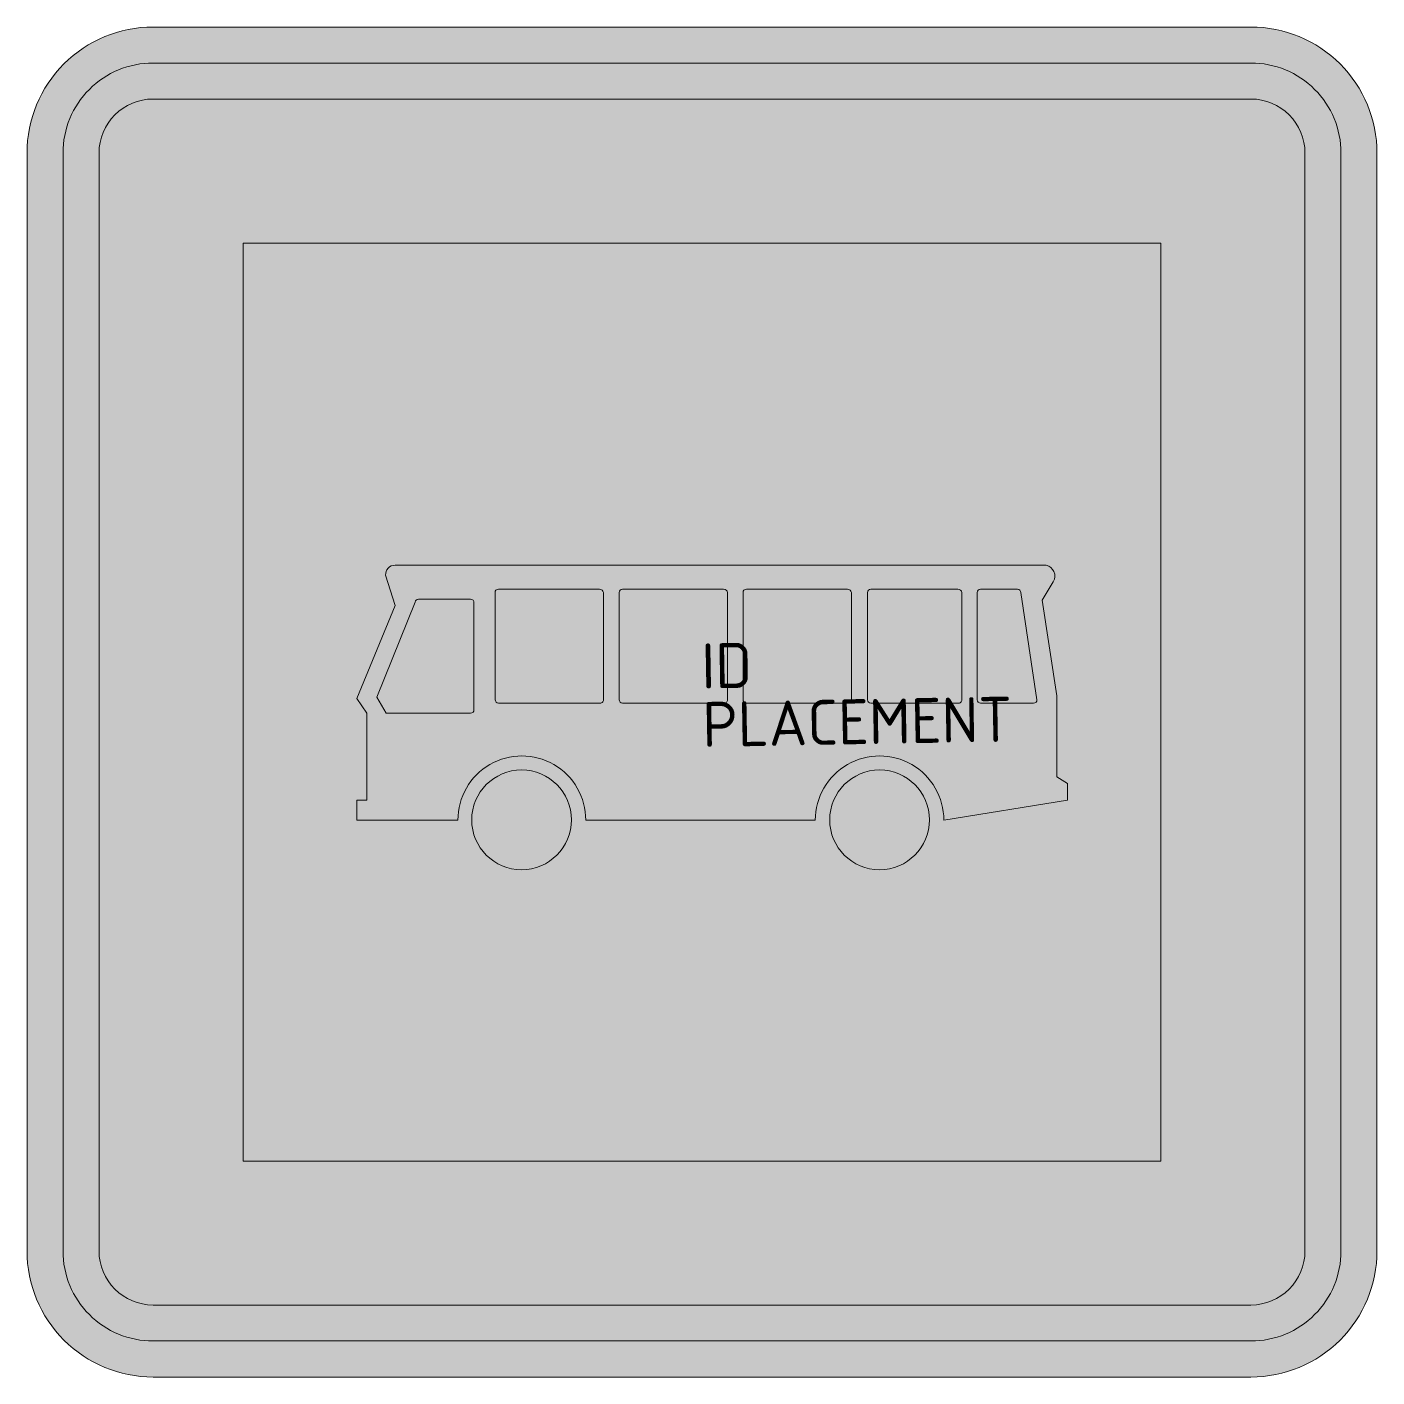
# Model space of a CAD drawing. Extents: x -3.75 to 3.75, y -3.75 to 3.75.
import ezdxf
from ezdxf.enums import TextEntityAlignment as Align

# ---------------------------------------------------------------- set-up
doc = ezdxf.new("R2010")
doc.units = 0
doc.styles.add('NLCS-ISO', font='NLCS-ISO.ttf', dxfattribs={"height": 0.25})

msp = doc.modelspace()

# ---------------------------------------------------------------- hatches: boundary and pattern name
at = {"true_color": 0x005b8c}
h = msp.add_hatch(color=146, dxfattribs=at)
h.dxf.hatch_style = 1
h.paths.add_polyline_path([(3.05, 3.75), (-3.05, 3.75, 0.414214), (-3.75, 3.05), (-3.75, 0), (-3.55, 0), (-3.55, 3.05, -0.414214), (-3.05, 3.55), (3.05, 3.55, -0.414214), (3.55, 3.05), (3.55, 0), (3.75, 0), (3.75, 3.05, 0.414214)])
at = {"true_color": 0xf1f0ea}
h = msp.add_hatch(color=7, dxfattribs=at)
h.dxf.hatch_style = 1
h.paths.add_polyline_path([(3.05, 3.55), (-3.05, 3.55, 0.414214), (-3.55, 3.05), (-3.55, 0), (-3.35, 0), (-3.35, 3.05, -0.414214), (-3.05, 3.35), (3.05, 3.35, -0.414214), (3.35, 3.05), (3.35, 0), (3.55, 0), (3.55, 3.05, 0.414214)])
at = {"true_color": 0x005b8c}
h = msp.add_hatch(color=146, dxfattribs=at)
h.dxf.hatch_style = 1
h.paths.add_polyline_path([(0, 3.35), (-3.05, 3.35, 0.414214), (-3.35, 3.05), (-3.35, -3.05, 0.414214), (-3.05, -3.35), (0, -3.35), (0, -2.55), (-2.55, -2.55), (-2.55, 2.55), (0, 2.55)])
h = msp.add_hatch(color=146, dxfattribs=at)
h.dxf.hatch_style = 1
h.paths.add_polyline_path([(3.35, 3.05, 0.414214), (3.05, 3.35), (0, 3.35), (0, 2.55), (2.55, 2.55), (2.55, -2.55), (0, -2.55), (0, -3.35), (3.05, -3.35, 0.414214), (3.35, -3.05)])
at = {"true_color": 0xf1f0ea}
h = msp.add_hatch(color=7, dxfattribs=at)
h.dxf.hatch_style = 1
h.paths.add_polyline_path([(-2.55, -2.55), (2.55, -2.55), (2.55, 2.55), (-2.55, 2.55)])
at = {"true_color": 0x2a292a}
h = msp.add_hatch(color=250, dxfattribs=at)
h.dxf.hatch_style = 1
h.paths.add_polyline_path([(1.9123, 0.76), (-1.7054, 0.76, 0.434166), (-1.7575, 0.7043), (-1.7054, 0.5369), (-1.8458, 0.1945), (-1.7388, 0.1945), (-1.5939, 0.5555, -0.351432), (-1.5762, 0.5704), (-1.2853, 0.5704, -0.41404), (-1.2667, 0.5518), (-1.2667, 0.1945), (-1.1495, 0.1945), (-1.1495, 0.6075, -0.414713), (-1.1341, 0.6262), (-0.5696, 0.6262, -0.363272), (-0.5473, 0.6076), (-0.5473, 0.1945), (-0.4598, 0.1945), (-0.4598, 0.6075, -0.414713), (-0.4444, 0.6262), (0.1201, 0.6262, -0.363272), (0.1424, 0.6076), (0.1424, 0.1945), (0.228, 0.1945), (0.228, 0.6075, -0.414713), (0.2435, 0.6262), (0.808, 0.6262, -0.363272), (0.8303, 0.6076), (0.8303, 0.1945), (0.9195, 0.1945), (0.9195, 0.6076, -0.414734), (0.935, 0.6262), (1.4215, 0.6262, -0.363261), (1.4438, 0.6076), (1.4438, 0.1945), (1.5293, 0.1945), (1.5293, 0.6076, -0.415082), (1.5441, 0.6262), (1.7524, 0.6262, -0.328325), (1.7702, 0.6132), (1.8329, 0.1945), (1.9472, 0.1945), (1.89, 0.5666), (1.9515, 0.6685, 0.513304)])
h = msp.add_hatch(color=250, dxfattribs=at)
h.dxf.hatch_style = 1
h.paths.add_polyline_path([(1.9717, 0.035), (1.9472, 0.1945), (1.8329, 0.1945), (1.8602, 0.0127, -0.415779), (1.8463, -0.006), (1.5479, -0.006, -0.413345), (1.5293, 0.0126), (1.5293, 0.1945), (1.4438, 0.1945), (1.4438, 0.0127, -0.363261), (1.4282, -0.006), (0.9382, -0.006, -0.413693), (0.9195, 0.0126), (0.9195, 0.1945), (0.8303, 0.1945), (0.8303, 0.0127, -0.36324), (0.8147, -0.006), (0.2466, -0.006, -0.413704), (0.228, 0.0126), (0.228, 0.1945), (0.1424, 0.1945), (0.1424, 0.0127, -0.36324), (0.1268, -0.006), (-0.4412, -0.006, -0.413704), (-0.4598, 0.0126), (-0.4598, 0.1945), (-0.5473, 0.1945), (-0.5473, 0.0127, -0.36324), (-0.5629, -0.006), (-1.1309, -0.006, -0.413704), (-1.1495, 0.0126), (-1.1495, 0.1945), (-1.2667, 0.1945), (-1.2667, -0.0431, -0.41404), (-1.2853, -0.0617), (-1.7538, -0.0617), (-1.8058, 0.0275), (-1.7388, 0.1945), (-1.8458, 0.1945), (-1.9174, 0.0201), (-1.8616, -0.0617), (-1.8616, -0.545), (-1.9174, -0.545), (-1.9174, -0.6566), (-1.356, -0.6566, -1.005286), (-0.6458, -0.6566), (0.6296, -0.6566, -1.000031), (1.3435, -0.6566), (2.0313, -0.545), (2.0313, -0.4521), (1.9717, -0.4149)])
at = {"true_color": 0x005b8c}
h = msp.add_hatch(color=146, dxfattribs=at)
h.dxf.hatch_style = 1
h.paths.add_polyline_path([(-3.55, 0), (-3.75, 0), (-3.75, -3.05, 0.414214), (-3.05, -3.75), (3.05, -3.75, 0.414214), (3.75, -3.05), (3.75, 0), (3.55, 0), (3.55, -3.05, -0.414214), (3.05, -3.55), (-3.05, -3.55, -0.414214), (-3.55, -3.05)])
at = {"true_color": 0xf1f0ea}
h = msp.add_hatch(color=7, dxfattribs=at)
h.dxf.hatch_style = 1
h.paths.add_polyline_path([(-3.35, 0), (-3.55, 0), (-3.55, -3.05, 0.414214), (-3.05, -3.55), (3.05, -3.55, 0.414214), (3.55, -3.05), (3.55, 0), (3.35, 0), (3.35, -3.05, -0.414214), (3.05, -3.35), (-3.05, -3.35, -0.414214), (-3.35, -3.05)])
h = msp.add_hatch(color=7, dxfattribs=at)
h.dxf.hatch_style = 1
h.paths.add_polyline_path([(-1.356, -0.6566), (-1.2793, -0.6562, -0.001328), (-1.2793, -0.6547, -1.002638), (-0.7253, -0.6562), (-0.6458, -0.6566, 1.005286)])
h = msp.add_hatch(color=7, dxfattribs=at)
h.dxf.hatch_style = 1
h.paths.add_polyline_path([(1.2635, -0.6562), (1.3435, -0.6566, 1.000031), (0.6296, -0.6566), (0.7095, -0.6562, -0.001315), (0.7095, -0.6547, -1.002634)])
at = {"true_color": 0x2a292a}
h = msp.add_hatch(color=250, dxfattribs=at)
h.dxf.hatch_style = 1
h.paths.add_polyline_path([(-0.7253, -0.6547, 1), (-1.2793, -0.6547, 1)])
h = msp.add_hatch(color=250, dxfattribs=at)
h.dxf.hatch_style = 1
h.paths.add_polyline_path([(1.2635, -0.6547, 1), (0.7095, -0.6547, 1)])

# ---------------------------------------------------------------- linework, layer by layer
at = {"color": 145, "lineweight": 0, "true_color": 0x377daf}
msp.add_lwpolyline([(-3.05, -3.75), (3.05, -3.75, 0.414214), (3.75, -3.05), (3.75, 3.05, 0.414214), (3.05, 3.75), (-3.05, 3.75, 0.414214), (-3.75, 3.05), (-3.75, -3.05, 0.414214)], format="xyb", close=True, dxfattribs=at)
at = {"color": 7, "lineweight": 0, "true_color": 0xf1f0ea}
for points in [[(-3.05, -3.55), (3.05, -3.55, 0.414214), (3.55, -3.05), (3.55, 3.05, 0.414214), (3.05, 3.55), (-3.05, 3.55, 0.414214), (-3.55, 3.05), (-3.55, -3.05, 0.414214)], [(-3.05, -3.35), (3.05, -3.35, 0.414214), (3.35, -3.05), (3.35, 3.05, 0.414214), (3.05, 3.35), (-3.05, 3.35, 0.414214), (-3.35, 3.05), (-3.35, -3.05, 0.414214)]]:
    msp.add_lwpolyline(points, format="xyb", close=True, dxfattribs=at)
msp.add_lwpolyline([(-2.55, -2.55), (2.55, -2.55), (2.55, 2.55), (-2.55, 2.55)], close=True, dxfattribs=at)
at = {"color": 250, "lineweight": 0, "true_color": 0x2a292a}
for points in [[(0.6296, -0.6566, -1.000031), (1.3435, -0.6566), (2.0313, -0.545), (2.0313, -0.4521), (1.9717, -0.4149), (1.9717, 0.035), (1.89, 0.5666), (1.9515, 0.6685, 0.513304), (1.9123, 0.76), (-1.7054, 0.76, 0.434166), (-1.7575, 0.7043), (-1.7054, 0.5369), (-1.9174, 0.0201), (-1.8616, -0.0617), (-1.8616, -0.545), (-1.9174, -0.545), (-1.9174, -0.6566), (-1.356, -0.6566, -1.005286), (-0.6458, -0.6566)], [(-1.1495, 0.6075, -0.469955), (-1.1309, 0.6262), (-0.5696, 0.6262, -0.363261), (-0.5473, 0.6076), (-0.5473, 0.0127, -0.46707), (-0.5696, -0.006), (-1.1309, -0.006, -0.414734), (-1.1495, 0.0127)], [(-0.4598, 0.6075, -0.469955), (-0.4412, 0.6262), (0.1201, 0.6262, -0.363261), (0.1424, 0.6076), (0.1424, 0.0127, -0.46707), (0.1201, -0.006), (-0.4412, -0.006, -0.414734), (-0.4598, 0.0127)], [(0.228, 0.6075, -0.469955), (0.2466, 0.6262), (0.808, 0.6262, -0.363261), (0.8303, 0.6076), (0.8303, 0.0127, -0.46707), (0.808, -0.006), (0.2466, -0.006, -0.414734), (0.228, 0.0127)], [(0.9195, 0.6076, -0.469955), (0.9382, 0.6262), (1.4215, 0.6262, -0.363261), (1.4438, 0.6076), (1.4438, 0.0127, -0.46707), (1.4215, -0.006), (0.9382, -0.006, -0.414734), (0.9195, 0.0127)], [(1.5293, 0.6076, -0.484257), (1.5479, 0.6262), (1.7524, 0.6262, -0.41543), (1.771, 0.6076), (1.8602, 0.0127, -0.502678), (1.8416, -0.006), (1.5479, -0.006, -0.415082), (1.5293, 0.0127)], [(-1.5939, 0.5555, -0.364325), (-1.5753, 0.5704), (-1.2853, 0.5704, -0.414388), (-1.2667, 0.5518), (-1.2667, -0.0431, -0.41404), (-1.2853, -0.0617), (-1.7538, -0.0617), (-1.8058, 0.0275)]]:
    msp.add_lwpolyline(points, format="xyb", close=True, dxfattribs=at)
for centre in [(-1.0023, -0.6547), (0.9865, -0.6547)]:
    msp.add_circle(centre, 0.277, dxfattribs=at)

# ---------------------------------------------------------------- texts
at = {"style": 'NLCS-ISO'}
msp.add_attdef('ID', text='', height=0.25, rotation=1, dxfattribs=at).set_placement((0, 0), align=Align.BOTTOM_LEFT)
msp.add_attdef('PLACEMENT', text='', height=0.25, rotation=1, dxfattribs=at).set_placement((0, 0), align=Align.TOP_LEFT)

doc.saveas('drawing.dxf')
